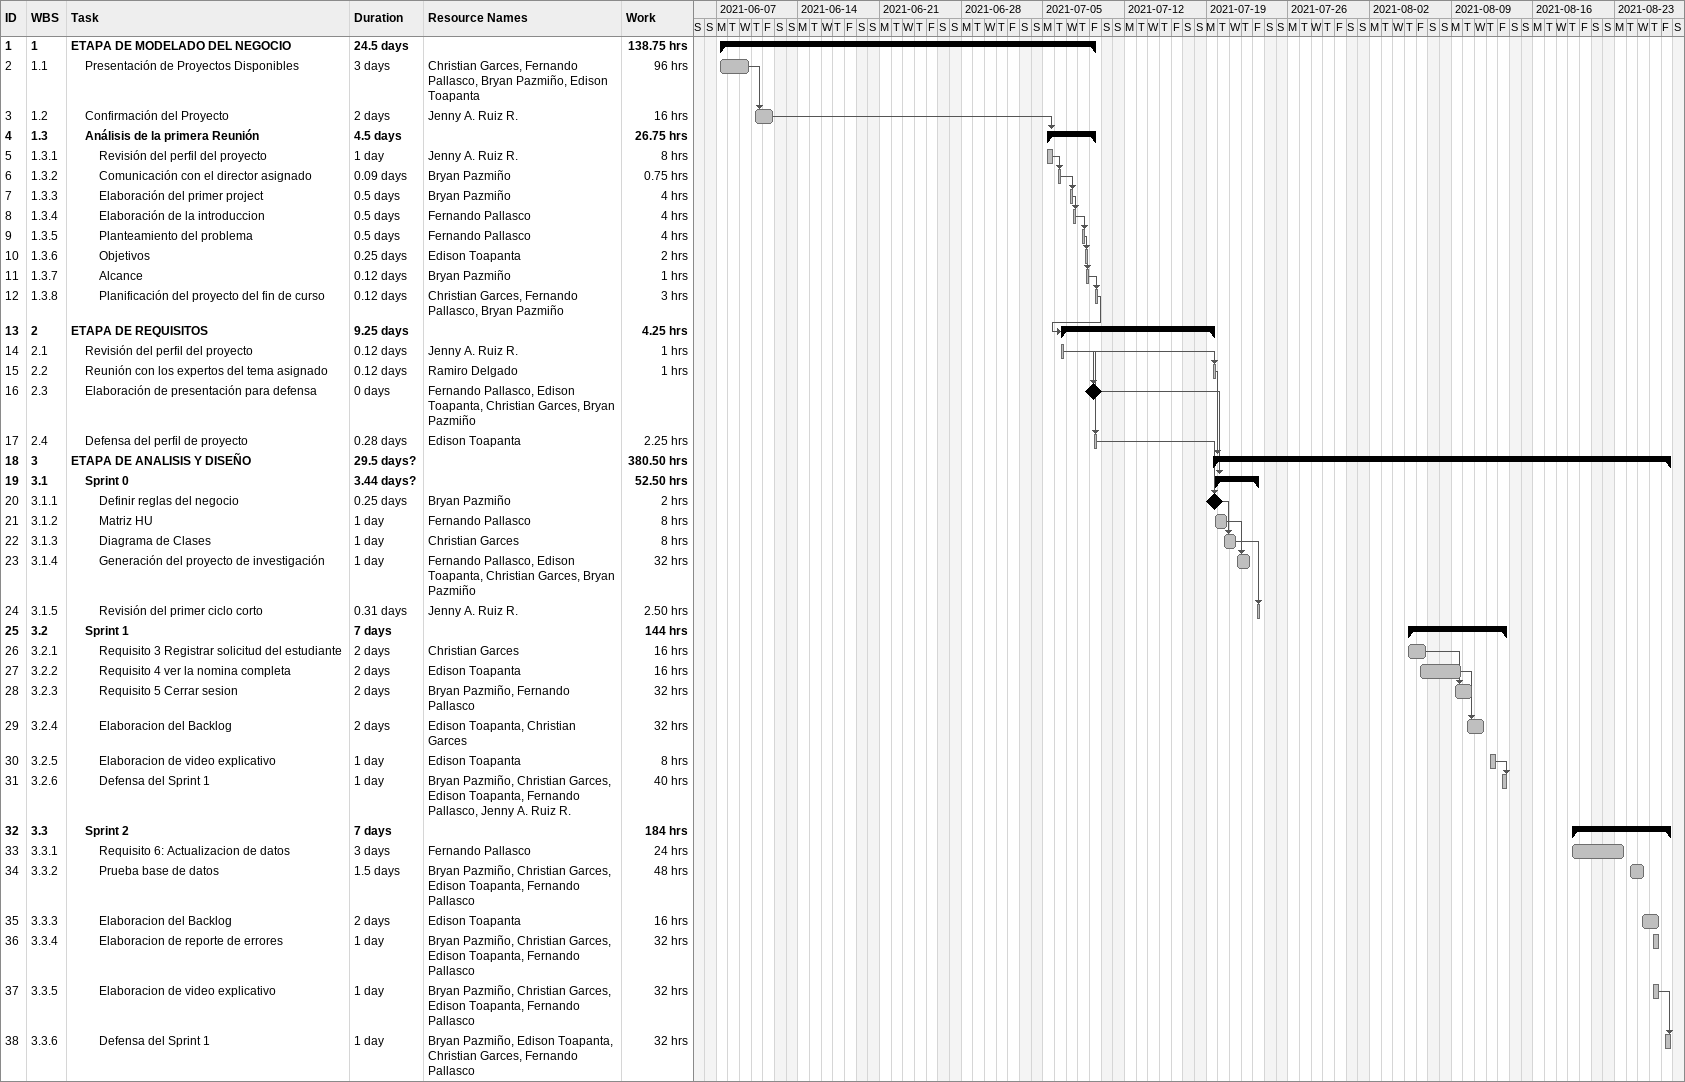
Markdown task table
| ID | WBS | Task | Duration | Start | Finish | Predecessors | Resources | Work (h) |
|---|---|---|---|---|---|---|---|---|
| 1 | 1 | **ETAPA DE MODELADO DEL NEGOCIO** | 24.5d | 2021-06-07 | 2021-07-09 |  |  | 138.75 |
| 2 | 1.1 | Presentación de Proyectos Disponibles | 3d | 2021-06-07 | 2021-06-09 |  | Christian Garces, Fernando Pallasco, Bryan Pazmiño, Edison Toapanta | 96 |
| 3 | 1.2 | Confirmación del Proyecto | 2d | 2021-06-10 | 2021-06-11 | 2 | Jenny A. Ruiz R. | 16 |
| 4 | 1.3 | **Análisis de la primera Reunión** | 4.5d | 2021-07-05 | 2021-07-09 | 3 |  | 26.75 |
| 5 | 1.3.1 | Revisión del perfil del proyecto | 1d | 2021-07-05 | 2021-07-05 |  | Jenny A. Ruiz R. | 8 |
| 6 | 1.3.2 | Comunicación con el director asignado | 0.09d | 2021-07-06 | 2021-07-06 | 5 | Bryan Pazmiño | 0.75 |
| 7 | 1.3.3 | Elaboración del primer project | 0.5d | 2021-07-07 | 2021-07-07 | 6 | Bryan Pazmiño | 4 |
| 8 | 1.3.4 | Elaboración de la introduccion | 0.5d | 2021-07-07 | 2021-07-07 | 7 | Fernando Pallasco | 4 |
| 9 | 1.3.5 | Planteamiento del problema | 0.5d | 2021-07-08 | 2021-07-08 | 8 | Fernando Pallasco | 4 |
| 10 | 1.3.6 | Objetivos | 0.25d | 2021-07-08 | 2021-07-08 | 9 | Edison Toapanta | 2 |
| 11 | 1.3.7 | Alcance | 0.12d | 2021-07-08 | 2021-07-08 | 10 | Bryan Pazmiño | 1 |
| 12 | 1.3.8 | Planificación del proyecto del fin de curso | 0.12d | 2021-07-09 | 2021-07-09 | 11 | Christian Garces, Fernando Pallasco, Bryan Pazmiño | 3 |
| 13 | 2 | **ETAPA DE REQUISITOS** | 9.25d | 2021-07-06 | 2021-07-19 | 12 |  | 4.25 |
| 14 | 2.1 | Revisión del perfil del proyecto | 0.12d | 2021-07-06 | 2021-07-06 |  | Jenny A. Ruiz R. | 1 |
| 15 | 2.2 | Reunión con los expertos del tema asignado | 0.12d | 2021-07-19 | 2021-07-19 | 14 | Ramiro Delgado | 1 |
| 16 | 2.3 | Elaboración de presentación para defensa | 0d | 2021-07-09 | 2021-07-09 | 14 | Fernando Pallasco, Edison Toapanta, Christian Garces, Bryan Pazmiño |  |
| 17 | 2.4 | Defensa del perfil de proyecto | 0.28d | 2021-07-09 | 2021-07-09 | 14 | Edison Toapanta | 2.25 |
| 18 | 3 | **ETAPA DE ANALISIS Y DISEÑO** | 29.5d? | 2021-07-19 | 2021-08-27 | 15 |  | 380.50 |
| 19 | 3.1 | **Sprint 0** | 3.44d? | 2021-07-19 | 2021-07-23 | 16 |  | 52.50 |
| 20 | 3.1.1 | Definir reglas del negocio | 0.25d | 2021-07-19 | 2021-07-19 | 17 | Bryan Pazmiño | 2 |
| 21 | 3.1.2 | Matriz HU | 1d | 2021-07-19 | 2021-07-20 |  | Fernando Pallasco | 8 |
| 22 | 3.1.3 | Diagrama de Clases | 1d | 2021-07-20 | 2021-07-21 | 20 | Christian Garces | 8 |
| 23 | 3.1.4 | Generación del proyecto de investigación | 1d | 2021-07-21 | 2021-07-22 | 21 | Fernando Pallasco, Edison Toapanta, Christian Garces, Bryan Pazmiño | 32 |
| 24 | 3.1.5 | Revisión del primer ciclo corto | 0.31d | 2021-07-23 | 2021-07-23 | 22 | Jenny A. Ruiz R. | 2.50 |
| 25 | 3.2 | **Sprint 1** | 7d | 2021-08-05 | 2021-08-13 |  |  | 144 |
| 26 | 3.2.1 | Requisito 3 Registrar solicitud del estudiante | 2d | 2021-08-05 | 2021-08-06 |  | Christian Garces | 16 |
| 27 | 3.2.2 | Requisito 4 ver la nomina completa | 2d | 2021-08-06 | 2021-08-09 |  | Edison Toapanta | 16 |
| 28 | 3.2.3 | Requisito 5 Cerrar sesion | 2d | 2021-08-09 | 2021-08-10 | 26 | Bryan Pazmiño, Fernando Pallasco | 32 |
| 29 | 3.2.4 | Elaboracion del Backlog | 2d | 2021-08-10 | 2021-08-11 | 27 | Edison Toapanta, Christian Garces | 32 |
| 30 | 3.2.5 | Elaboracion de video explicativo | 1d | 2021-08-12 | 2021-08-12 |  | Edison Toapanta | 8 |
| 31 | 3.2.6 | Defensa del Sprint 1 | 1d | 2021-08-13 | 2021-08-13 | 30 | Bryan Pazmiño, Christian Garces, Edison Toapanta, Fernando Pallasco, Jenny A. Ruiz R. | 40 |
| 32 | 3.3 | **Sprint 2** | 7d | 2021-08-19 | 2021-08-27 |  |  | 184 |
| 33 | 3.3.1 | Requisito 6: Actualizacion de datos | 3d | 2021-08-19 | 2021-08-23 |  | Fernando Pallasco | 24 |
| 34 | 3.3.2 | Prueba base de datos | 1.5d | 2021-08-24 | 2021-08-25 |  | Bryan Pazmiño, Christian Garces, Edison Toapanta, Fernando Pallasco | 48 |
| 35 | 3.3.3 | Elaboracion del Backlog | 2d | 2021-08-25 | 2021-08-26 |  | Edison Toapanta | 16 |
| 36 | 3.3.4 | Elaboracion de reporte de errores | 1d | 2021-08-26 | 2021-08-26 |  | Bryan Pazmiño, Christian Garces, Edison Toapanta, Fernando Pallasco | 32 |
| 37 | 3.3.5 | Elaboracion de video explicativo | 1d | 2021-08-26 | 2021-08-26 |  | Bryan Pazmiño, Christian Garces, Edison Toapanta, Fernando Pallasco | 32 |
| 38 | 3.3.6 | Defensa del Sprint 1 | 1d | 2021-08-27 | 2021-08-27 | 37 | Bryan Pazmiño, Edison Toapanta, Christian Garces, Fernando Pallasco | 32 |
